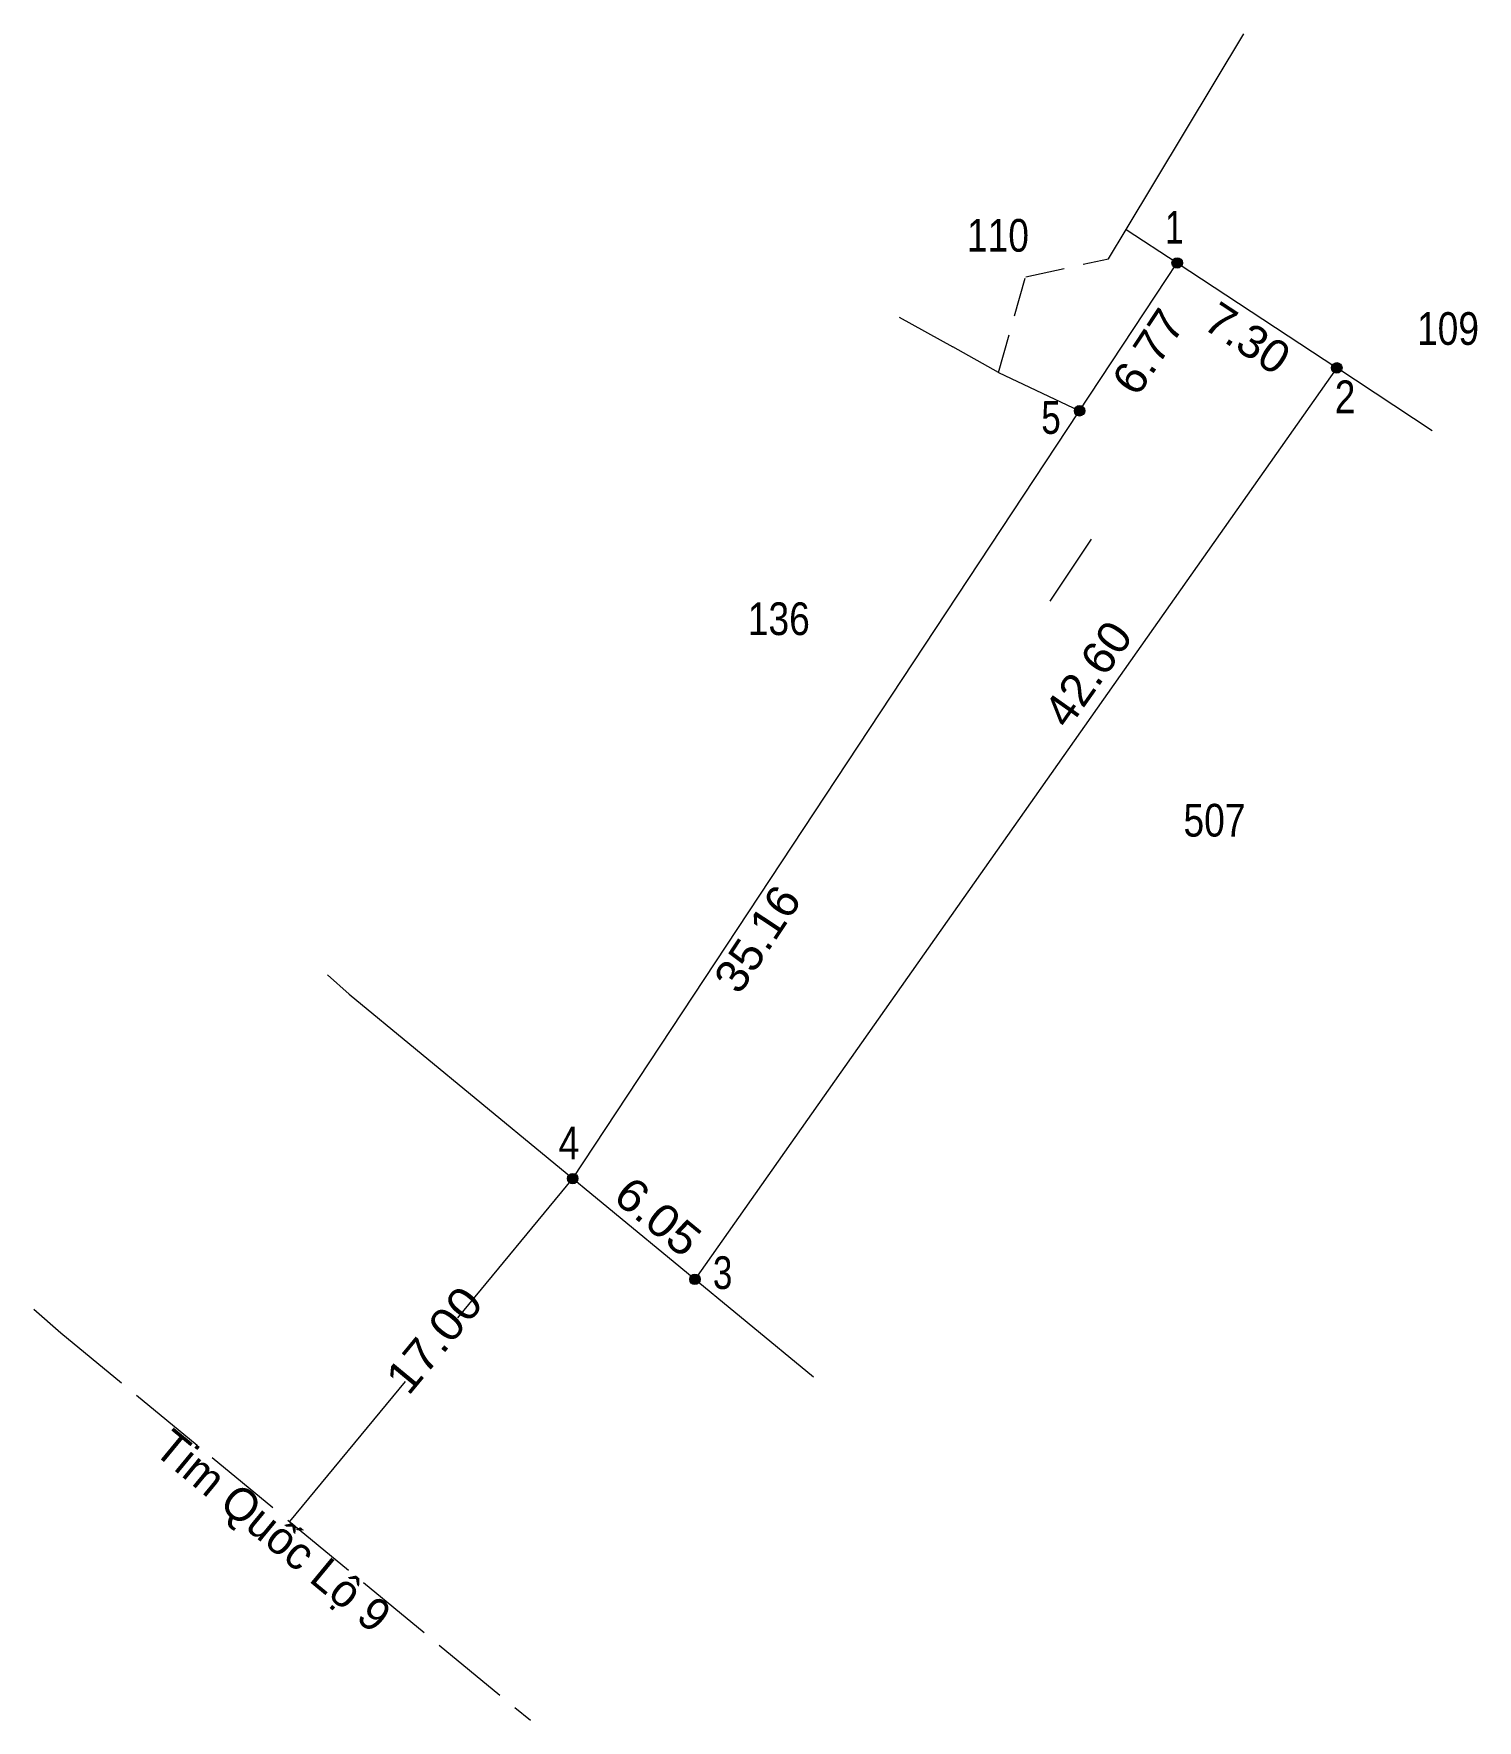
# Model space of a CAD drawing. Header units: metres. Extents: x 537510 to 537837, y 1837295 to 1837438.
# Drawn here: x 537781.8 to 537837, y 1837326.3 to 1837390.8 of the extents above.
import ezdxf
from ezdxf.enums import TextEntityAlignment as Align

# ---------------------------------------------------------------- set-up
doc = ezdxf.new("R2010")
doc.units = ezdxf.units.M
doc.header["$LTSCALE"] = 0.5
doc.linetypes.add('LONG_DASHED', pattern=[7.5, 6, -1.5])
doc.linetypes.add('MEDIUM_DASHED', pattern=[4.5, 3, -1.5])
for name, color, linetype, lineweight in [('10', 7, 'Continuous', 13), ('2', 7, 'Continuous', 13), ('50', 7, 'Continuous', 13), ('63', 7, 'Continuous', 13)]:
    doc.layers.add(name, color=color, linetype=linetype, lineweight=lineweight)

msp = doc.modelspace()

# ---------------------------------------------------------------- hatches: boundary and pattern name
at = {"layer": '63'}
for points in [[(537825.74, 1837382.01, 1), (537825.34, 1837382.01, 1)], [(537831.84, 1837378, 1), (537831.44, 1837378, 1)], [(537822.01, 1837376.36, 1), (537821.61, 1837376.36, 1)], [(537802.64, 1837347.02, 1), (537802.24, 1837347.02, 1)], [(537807.31, 1837343.17, 1), (537806.91, 1837343.17, 1)]]:
    msp.add_hatch(color=256, dxfattribs=at).paths.add_polyline_path(points)

# ---------------------------------------------------------------- linework, layer by layer
at = {"layer": '10'}
for p, q in [((537823.59, 1837383.29), (537828.09, 1837390.77)), ((537814.92, 1837379.94), (537816.96, 1837378.8)), ((537818.71, 1837377.82), (537816.96, 1837378.8)), ((537818.71, 1837377.82), (537821.81, 1837376.36))]:
    msp.add_line(p, q, dxfattribs=at)
at = {"layer": '10', "linetype": 'MEDIUM_DASHED'}
msp.add_lwpolyline([(537818.71, 1837377.82), (537819.75, 1837381.48), (537822.91, 1837382.17), (537823.59, 1837383.29)], dxfattribs=at)
at = {"layer": '2'}
for p, q in [((537802.44, 1837347.02), (537825.54, 1837382.01)), ((537835.29, 1837375.6), (537831.64, 1837378))]:
    msp.add_line(p, q, dxfattribs=at)
msp.add_lwpolyline([(537823.59, 1837383.29), (537825.54, 1837382.01), (537831.64, 1837378), (537807.11, 1837343.17)], dxfattribs=at)
at = {"layer": '50'}
msp.add_lwpolyline([(537793.07, 1837354.8), (537793.9, 1837354.07), (537811.64, 1837339.44)], dxfattribs=at)
at = {"layer": '50', "linetype": 'LONG_DASHED'}
msp.add_lwpolyline([(537781.84, 1837342.03), (537782.88, 1837341.13), (537800.82, 1837326.32)], dxfattribs=at)
at = {"layer": '63'}
for p, q in [((537820.69, 1837369.08), (537822.26, 1837371.46)), ((537798.05, 1837341.7), (537802.44, 1837347.02)), ((537791.63, 1837333.91), (537796.05, 1837339.27))]:
    msp.add_line(p, q, dxfattribs=at)
for centre in [(537825.54, 1837382.01), (537831.64, 1837378), (537821.81, 1837376.36), (537802.44, 1837347.02), (537807.11, 1837343.17)]:
    msp.add_circle(centre, 0.2, dxfattribs=at)

# ---------------------------------------------------------------- texts
at = {"layer": '2', "width": 0.85}
for s, p in [('110', (537818.69, 1837382.44)), ('109', (537835.89, 1837378.88)), ('136', (537810.315, 1837367.79)), ('507', (537826.965, 1837360.09))]:
    msp.add_text(s, height=1.25, dxfattribs=at).set_placement(p, align=Align.CENTER)
at = {"layer": '63'}
for s, width, p in [(' 1', 0.75, (537825.78, 1837382.75)), (' 2', 0.85, (537832.35, 1837376.27)), (' 5', 0.8, (537821.09, 1837375.48)), (' 4', 0.85, (537802.69, 1837347.76)), (' 3', 0.8, (537808.54, 1837342.8))]:
    msp.add_text(s, height=1.25, dxfattribs=dict(at, width=width)).set_placement(p, align=Align.RIGHT)
for s, rotation, width, p in [('6.77', 56.568, 1.05, (537824.9574, 1837378.2757)), ('7.30', 326.68, 1.05, (537827.8867, 1837378.613)), ('42.60', 54.844, 1.05, (537822.636, 1837365.9501)), ('35.16', 56.568, 1.05, (537810.0151, 1837355.8357)), ('6.05', 320.497, 1.1, (537805.3024, 1837345.0844)), ('17.00', 50.492, 1.1, (537797.6221, 1837340.4574))]:
    msp.add_text(s, height=1.25, rotation=rotation, dxfattribs=dict(at, width=width)).set_placement(p, align=Align.CENTER)
msp.add_text('Tim Quốc Lộ 9', height=1.25, rotation=320.497, dxfattribs=at).set_placement((537790.5924, 1837333.076), align=Align.CENTER)

doc.saveas('drawing.dxf')
